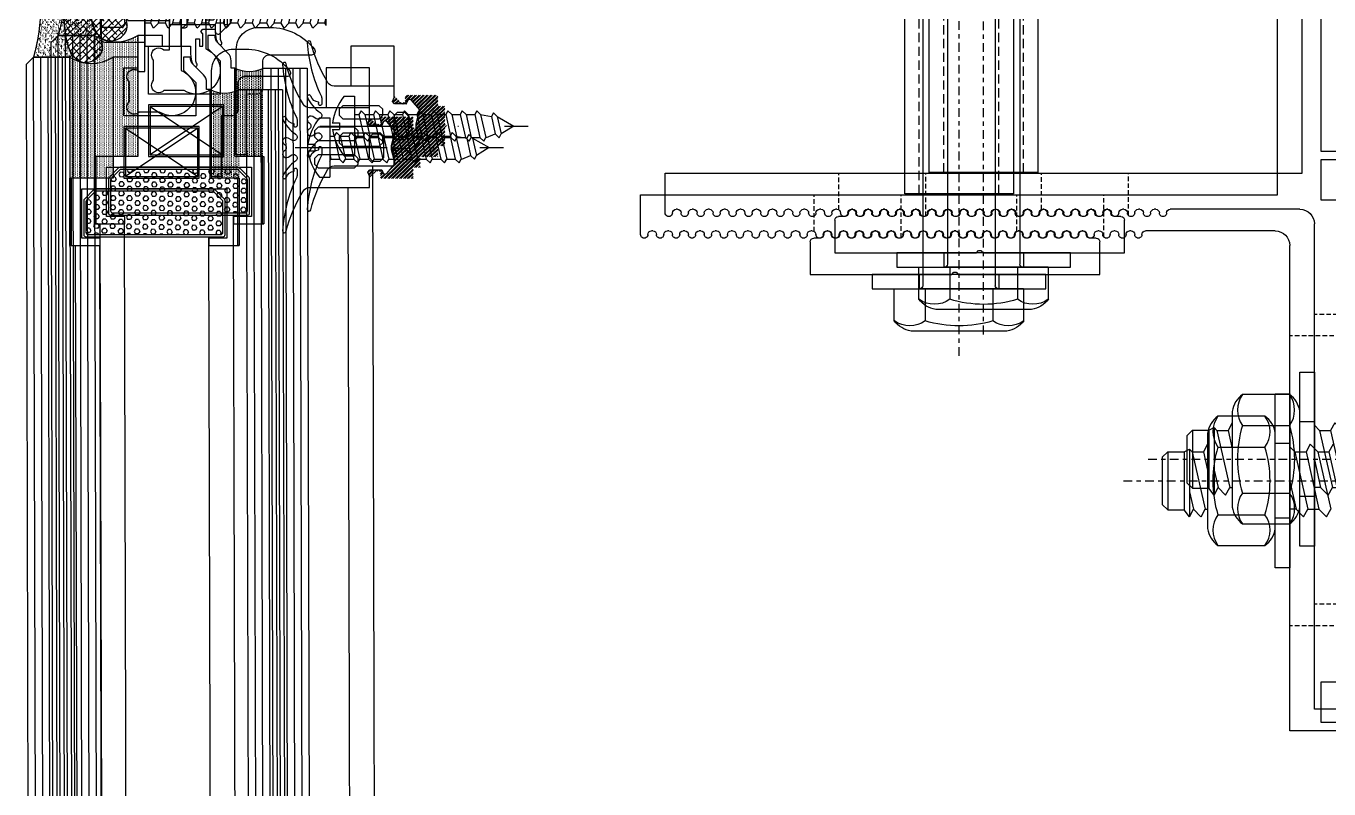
# Model space of a CAD drawing. Header units: inches. Extents: x 4821 to 127877, y 58012 to 433683.
# Drawn here: x 34402.5 to 34582.3, y 150457.1 to 150562.5 of the extents above; entities that cross this region are included whole.
import ezdxf

# ---------------------------------------------------------------- set-up
doc = ezdxf.new("R2010")
doc.units = ezdxf.units.IN
doc.header["$MEASUREMENT"] = 0
for name, pattern in [('$1$Center', [29.999999, 12, -6, 6, -6]), ('$1$DASHDOT', [25.4, 12.7, -6.35, 0, -6.35]), ('$1$DASHED', [19.05, 12.7, -6.35])]:
    doc.linetypes.add(name, pattern=pattern)
for name, color, linetype in [('$1$ACC', 2, 'Continuous'), ('$1$BEAM', 2, 'Continuous'), ('A-FURN-FIXD', 10, 'Continuous'), ('A-WAL-CMU', 7, 'Continuous')]:
    doc.layers.add(name, color=color, linetype=linetype)

# ---------------------------------------------------------------- blocks, each defined once
blk = doc.blocks.new('$1$M6x25')
at = {"color": 71}
for p, q in [((-6, 4.5), (-6, -4.5)), ((0, 5), (-5.5, 5)), ((0, 5), (0, -5)), ((0.82, 2.34), (0, 2.34)), ((1.19, 3), (0.82, 2.34)), ((0.82, 2.34), (1.88, -2.34)), ((1.85, 2.34), (1.19, 3)), ((1.85, 2.34), (2.91, -2.34)), ((2.82, 2.34), (1.85, 2.34)), ((3.19, 3), (2.82, 2.34)), ((2.82, 2.34), (3.88, -2.34)), ((3.85, 2.34), (3.19, 3)), ((3.85, 2.34), (4.91, -2.34)), ((4.82, 2.34), (3.85, 2.34)), ((5.19, 3), (4.82, 2.34)), ((4.82, 2.34), (5.88, -2.34)), ((5.85, 2.34), (5.19, 3)), ((5.85, 2.34), (6.91, -2.34)), ((6.82, 2.34), (5.85, 2.34)), ((7.19, 3), (6.82, 2.34)), ((6.82, 2.34), (7.88, -2.34)), ((7.85, 2.34), (7.19, 3)), ((7.85, 2.34), (8.91, -2.34)), ((8.82, 2.34), (7.85, 2.34)), ((9.19, 3), (8.82, 2.34)), ((8.82, 2.34), (9.88, -2.34)), ((9.85, 2.34), (9.19, 3)), ((9.85, 2.34), (10.91, -2.34)), ((10.82, 2.34), (9.85, 2.34)), ((11.19, 3), (10.82, 2.34)), ((10.82, 2.34), (11.88, -2.34)), ((11.85, 2.34), (11.19, 3)), ((11.85, 2.34), (12.91, -2.34)), ((12.82, 2.34), (11.85, 2.34)), ((13.19, 3), (12.82, 2.34)), ((12.82, 2.34), (13.88, -2.34)), ((13.85, 2.34), (13.19, 3)), ((13.85, 2.34), (14.91, -2.34)), ((14.82, 2.34), (13.85, 2.34)), ((15.19, 3), (14.82, 2.34)), ((14.82, 2.34), (15.88, -2.34)), ((15.85, 2.34), (15.19, 3)), ((15.85, 2.34), (16.91, -2.34)), ((16.82, 2.34), (15.85, 2.34)), ((17.19, 3), (16.82, 2.34)), ((16.82, 2.34), (17.88, -2.34)), ((17.85, 2.34), (17.19, 3)), ((17.85, 2.34), (18.91, -2.34)), ((18.82, 2.34), (17.85, 2.34)), ((19.19, 3), (18.82, 2.34)), ((18.82, 2.34), (19.88, -2.34)), ((19.85, 2.34), (19.19, 3)), ((19.85, 2.34), (20.91, -2.34)), ((20.82, 2.34), (19.85, 2.34)), ((21.19, 3), (20.82, 2.34)), ((20.82, 2.34), (21.88, -2.34)), ((21.85, 2.34), (21.19, 3)), ((21.85, 2.34), (22.91, -2.34)), ((22.82, 2.34), (21.85, 2.34)), ((23.19, 3), (22.82, 2.34)), ((22.82, 2.34), (23.88, -2.34)), ((23.85, 2.34), (23.19, 3)), ((23.85, 2.34), (24.91, -2.34)), ((24.82, 2.34), (23.85, 2.34)), ((25, 2.66), (24.82, 2.34)), ((24.82, 2.34), (25, 1.56)), ((25, 2.66), (25, -2.34)), ((1.88, -2.34), (0, -2.34)), ((1.88, -2.34), (2.54, -3)), ((2.54, -3), (2.91, -2.34)), ((2.91, -2.34), (3.88, -2.34)), ((3.88, -2.34), (4.54, -3)), ((4.54, -3), (4.91, -2.34)), ((4.91, -2.34), (5.88, -2.34)), ((5.88, -2.34), (6.54, -3)), ((6.54, -3), (6.91, -2.34)), ((6.91, -2.34), (7.88, -2.34)), ((7.88, -2.34), (8.54, -3)), ((8.54, -3), (8.91, -2.34)), ((8.91, -2.34), (9.88, -2.34)), ((9.88, -2.34), (10.54, -3)), ((10.54, -3), (10.91, -2.34)), ((10.91, -2.34), (11.88, -2.34)), ((11.88, -2.34), (12.54, -3)), ((12.54, -3), (12.91, -2.34)), ((12.91, -2.34), (13.88, -2.34)), ((13.88, -2.34), (14.54, -3)), ((14.54, -3), (14.91, -2.34)), ((14.91, -2.34), (15.88, -2.34)), ((15.88, -2.34), (16.54, -3)), ((16.54, -3), (16.91, -2.34)), ((16.91, -2.34), (17.88, -2.34)), ((17.88, -2.34), (18.54, -3)), ((18.54, -3), (18.91, -2.34)), ((18.91, -2.34), (19.88, -2.34)), ((19.88, -2.34), (20.54, -3)), ((20.54, -3), (20.91, -2.34)), ((20.91, -2.34), (21.88, -2.34)), ((21.88, -2.34), (22.54, -3)), ((22.54, -3), (22.91, -2.34)), ((22.91, -2.34), (23.88, -2.34)), ((23.88, -2.34), (24.54, -3)), ((24.54, -3), (24.91, -2.34)), ((24.91, -2.34), (25, -2.34)), ((0, -5), (-5.5, -5))]:
    blk.add_line(p, q, dxfattribs=at)
at = {"color": 71, "linetype": '$1$DASHED', "ltscale": 100}
for p, q in [((-6, 2.89), (-3, 2.89)), ((-6, 1.44), (-3, 1.44)), ((-6, -1.44), (-3, -1.44)), ((-6, -2.89), (-3, -2.89))]:
    blk.add_line(p, q, dxfattribs=at)
at = {"color": 2, "linetype": '$1$Center', "ltscale": 10}
blk.add_line((-7.77, 0), (26.88, 0), dxfattribs=at)
at = {"color": 71}
for centre, start, end in [((-5.5, 4.5), 90, 180), ((-5.5, -4.5), 180, 270)]:
    blk.add_arc(centre, 0.5, start, end, dxfattribs=at)
at = {"color": 71, "linetype": '$1$DASHED', "ltscale": 100}
for centre, radius, start, end in [((-4.2, 2.17), 1.4, 329.0209, 30.9791), ((-8.11, 0), 5.31, 344.2222, 15.7778), ((-4.2, -2.17), 1.4, 329.0209, 30.9791)]:
    blk.add_arc(centre, radius, start, end, dxfattribs=at)
blk = doc.blocks.new('$1$inner silicone')
h = blk.add_hatch()
h.set_pattern_fill('DOTS', scale=4)
h.paths.add_polyline_path([(12.2, 0), (12.2, -0.2), (12.2, -4), (0, -4, 0.23607), (0, 0)])
at = {"color": 7}
blk.add_line((12.2, -0.2), (12.2, 0), dxfattribs=at)
blk.add_arc((-4, -2), 4.47, 333.4347, 26.5653, dxfattribs=at)
blk = doc.blocks.new('$1$outer silicone')
h = blk.add_hatch()
h.set_pattern_fill('DOTS', scale=4)
h.paths.add_polyline_path([(16.7, 0), (16.7, -5.8), (16.7, -6), (0, -6, 0.293351), (0, 0)])
at = {"color": 7}
blk.add_line((16.7, -5.8), (16.7, -6), dxfattribs=at)
blk.add_arc((-4.67, -3), 5.55, 327.3018, 32.6982, dxfattribs=at)
blk = doc.blocks.new('$1$butile2')
h = blk.add_hatch(color=11)
h.dxf.hatch_style = 1
h.paths.add_polyline_path([(9.3, 0.2), (0, 0.2), (0, 0), (9.3, 0)])
at = {"color": 11}
blk.add_lwpolyline([(9.3, 0.2), (0, 0.2), (0, 0), (9.3, 0)], close=True, dxfattribs=at)
blk = doc.blocks.new('$1$joint silicone 2')
h = blk.add_hatch()
h.set_pattern_fill('AR-SAND', color=11, scale=0.3)
h.set_pattern_definition([(37.5, (18049.9647, 8866.313), (-0.018898007, 0.578047131), [0, -0.456, 0, -0.51, 0, -0.4875]), (7.5, (18049.9647, 8866.313), (0.530933012, 0.84664382), [0, -0.246, 0, -0.411, 0, -0.1575]), (327.5, (18049.5957, 8866.313), (0.934242559, 0.001697716), [0, -0.15, 0, -0.54, 0, -0.705]), (317.5, (18049.5957, 8866.313), (0.90183798, 0.26330267), [0, -0.075, 0, -0.354, 0, -0.405])])
edge = h.paths.add_edge_path()
edge.add_line((-6.23, 1.18), (-6.21, 1.17))
edge.add_line((-6.21, 1.17), (-5.75, 0.91))
edge.add_line((-5.75, 0.91), (-5.19, 0.68))
edge.add_line((-5.19, 0.68), (-4.55, 0.49))
edge.add_line((-4.55, 0.49), (-3.83, 0.33))
edge.add_line((-3.83, 0.33), (-3.05, 0.21))
edge.add_line((-3.05, 0.21), (-2.21, 0.11))
edge.add_line((-2.21, 0.11), (-1.35, 0.05))
edge.add_line((-1.35, 0.05), (-0.45, 0.01))
edge.add_line((-0.45, 0.01), (0.45, -0.01))
edge.add_line((0.45, -0.01), (1.36, 0.01))
edge.add_line((1.36, 0.01), (2.25, 0.05))
edge.add_line((2.25, 0.05), (3.12, 0.11))
edge.add_line((3.12, 0.11), (3.95, 0.21))
edge.add_line((3.95, 0.21), (4.73, 0.33))
edge.add_line((4.73, 0.33), (5.45, 0.49))
edge.add_line((5.45, 0.49), (6.1, 0.68))
edge.add_line((6.1, 0.68), (6.66, 0.91))
edge.add_line((6.66, 0.91), (7.12, 1.17))
edge.add_line((7.12, 1.17), (7.13, 1.18))
edge.add_line((7.13, 1.18), (7.45, 0.83))
edge.add_line((7.45, 0.83), (7.45, -4.17))
edge.add_arc((0.45, -28.17), 25, 73.7398, 106.2602)
edge.add_line((-6.55, -4.17), (-6.55, 0.83))
edge.add_line((-6.55, 0.83), (-6.23, 1.18))
at = {"color": 11}
blk.add_lwpolyline([(-6.23, 1.18), (-6.21, 1.17), (-5.75, 0.91), (-5.19, 0.68), (-4.55, 0.49), (-3.83, 0.33), (-3.05, 0.21), (-2.21, 0.11), (-1.35, 0.05), (-0.45, 0.01), (0.45, -0.01), (1.36, 0.01), (2.25, 0.05), (3.12, 0.11), (3.95, 0.21), (4.73, 0.33), (5.45, 0.49), (6.1, 0.68), (6.66, 0.91), (7.12, 1.17), (7.13, 1.18), (7.45, 0.83), (7.45, -4.17, 0.142857), (-6.55, -4.17), (-6.55, 0.83)], format="xyb", close=True, dxfattribs=at)
blk = doc.blocks.new('$1$GTSY500112')
at = {"layer": 'A-FURN-FIXD'}
blk.add_lwpolyline([(5.93, -11.75, 0.57735), (5.07, -11.75, -1), (4.2, -11.25), (4.49, -10.75, 0.965781), (3.64, -10.22, -0.138673), (1.56, -11.98, -1.037842), (1.37, -11.52, 0.283592), (2.23, -10.43, -0.584426), (2.31, -10.4, 1.39494), (2.44, -10), (1.75, -10, 0.111575), (1.32, -10.1, -0.09543), (-6.01, -12, -0.91232), (-6.08, -11.51, 0.076551), (-0.47, -9.14, 0.260148), (0, -8.29), (0, 0), (1.56, 0), (2.11, -0.24), (2.45, 0.05), (2.45, 1.67), (1.96, 1.89), (1.81, 2.1), (1.92, 2.38), (3.29, 3.53), (5.21, 3.03), (5.79, 3.03), (7.71, 3.53), (9.08, 2.38), (9.19, 2.1), (9.03, 1.89), (8.55, 1.67), (8.55, 0.05), (8.88, -0.24), (9.44, 0), (11, 0), (11, -8.29, 0.260148), (11.47, -9.14, 0.076551), (17.08, -11.51, -0.91232), (17, -12, -0.09543), (9.68, -10.1, 0.111575), (9.25, -10), (8.55, -10, 1.39494), (8.69, -10.4, -0.584426), (8.77, -10.43, 0.283592), (9.62, -11.52, -1.037842), (9.43, -11.98, -0.138673), (7.36, -10.22, 0.965781), (6.51, -10.75), (6.8, -11.25, -1)], format="xyb", close=True, dxfattribs=at)
for points in [[(4.13, -0.07), (3.64, 0.42), (3.64, 1.47), (4.13, 1.96), (6.87, 1.96), (7.36, 1.47), (7.36, 0.42), (6.87, -0.07)], [(4.01, -1.58), (4.5, -2.07), (4.5, -7.11), (4.01, -7.6), (3.19, -7.6), (2.7, -7.11), (2.7, -2.07), (3.19, -1.58)], [(7.81, -7.6), (6.99, -7.6), (6.5, -7.11), (6.5, -2.07), (6.99, -1.58), (7.81, -1.58), (8.3, -2.07), (8.3, -7.11)]]:
    blk.add_lwpolyline(points, close=True, dxfattribs=at)
blk = doc.blocks.new('$1$GTSY500502')
at = {"color": 151}
blk.add_lwpolyline([(-1.78, 2.38, -0.668179), (-2.07, 1.7), (-2.35, 1.7), (-2.35, 0), (-2.01, -0.29), (-1.68, 0), (0, 0), (0, -0.49), (-1, -0.49), (-1, -0.99), (1.91, -0.99, 0.15392), (2.48, -0.81, -0.807191), (2.77, -1.07, -0.191853), (2.18, -1.52, -0.072848), (0.68, -1.72), (0, -1.72), (0, -3), (-2.5, -3), (-2.5, -2.5, 0.414214), (-2.8, -2.2), (-8.2, -2.2, 0.414214), (-8.5, -2.5), (-8.5, -3), (-11, -3), (-11, -1.72), (-11.68, -1.72, -0.072848), (-13.18, -1.52, -0.191853), (-13.77, -1.07, -0.807191), (-13.48, -0.81, 0.15392), (-12.91, -0.99), (-10, -0.99), (-10, -0.49), (-11, -0.49), (-11, 0), (-9.32, 0), (-8.99, -0.29), (-8.65, 0), (-8.65, 1.7), (-8.93, 1.7, -0.668179), (-9.22, 2.38), (-7.8, 3.8), (-3.2, 3.8)], format="xyb", close=True, dxfattribs=at)
blk.add_lwpolyline([(-3.64, 0.49), (-4.13, 0), (-6.87, 0), (-7.36, 0.49), (-7.36, 1.47), (-6.87, 1.96), (-4.13, 1.96), (-3.64, 1.47)], close=True, dxfattribs=at)
blk = doc.blocks.new('$1$RHS4.2x22')
at = {"layer": 'A-FURN-FIXD'}
for p, q in [((1.42, 4.1), (0, 4.1)), ((0, -4.1), (0, 4.1)), ((-17.85, 2.1), (-18.13, 1.58)), ((-17.33, 1.58), (-17.85, 2.1)), ((-15.85, 2.1), (-16.14, 1.58)), ((-15.33, 1.58), (-15.85, 2.1)), ((-13.85, 2.1), (-14.14, 1.58)), ((-13.33, 1.58), (-13.85, 2.1)), ((-11.86, 2.1), (-12.14, 1.58)), ((-11.33, 1.58), (-11.86, 2.1)), ((-9.86, 2.1), (-10.15, 1.58)), ((-9.86, 2.1), (-9.34, 1.58)), ((-7.86, 2.1), (-8.15, 1.58)), ((-7.34, 1.58), (-7.86, 2.1)), ((-5.86, 2.1), (-6.15, 1.58)), ((-5.34, 1.58), (-5.86, 2.1)), ((-3.87, 2.1), (-4.15, 1.58)), ((-3.34, 1.58), (-3.87, 2.1)), ((-1.87, 2.1), (-2.16, 1.58)), ((-1.35, 1.58), (-1.87, 2.1)), ((0, 1.87), (-0.16, 1.58)), ((-22, 0), (-20.26, 1.09)), ((-19.72, -1.3), (-22, 0)), ((-19.98, 1.61), (-20.26, 1.09)), ((-19.72, -1.3), (-20.26, 1.09)), ((-19.45, 1.09), (-19.98, 1.61)), ((-18.23, 1.58), (-19.45, 1.09)), ((-18.91, -1.3), (-19.45, 1.09)), ((-17.42, -1.58), (-18.13, 1.58)), ((-16.14, 1.58), (-17.33, 1.58)), ((-16.61, -1.58), (-17.33, 1.58)), ((-15.42, -1.58), (-16.14, 1.58)), ((-14.61, -1.58), (-15.33, 1.58)), ((-14.14, 1.58), (-15.33, 1.58)), ((-13.43, -1.58), (-14.14, 1.58)), ((-12.62, -1.58), (-13.33, 1.58)), ((-12.14, 1.58), (-13.33, 1.58)), ((-11.43, -1.58), (-12.14, 1.58)), ((-10.62, -1.58), (-11.33, 1.58)), ((-10.15, 1.58), (-11.33, 1.58)), ((-9.43, -1.58), (-10.15, 1.58)), ((-8.62, -1.58), (-9.34, 1.58)), ((-8.15, 1.58), (-9.34, 1.58)), ((-7.43, -1.58), (-8.15, 1.58)), ((-6.63, -1.58), (-7.34, 1.58)), ((-6.15, 1.58), (-7.34, 1.58)), ((-5.44, -1.58), (-6.15, 1.58)), ((-4.63, -1.58), (-5.34, 1.58)), ((-4.15, 1.58), (-5.34, 1.58)), ((-3.44, -1.58), (-4.15, 1.58)), ((-3.44, -1.58), (-4.15, 1.58)), ((-2.63, -1.58), (-3.34, 1.58)), ((-2.16, 1.58), (-3.34, 1.58)), ((-1.44, -1.58), (-2.16, 1.58)), ((-0.63, -1.58), (-1.35, 1.58)), ((-0.16, 1.58), (-1.35, 1.58)), ((0, 0.87), (-0.16, 1.58)), ((3.05, 0.46), (2.04, 0.46)), ((2.04, -0.46), (2.04, 0.46)), ((-19.72, -1.3), (-19.2, -1.82)), ((-19.2, -1.82), (-18.91, -1.3)), ((-17.42, -1.58), (-18.91, -1.3)), ((-17.42, -1.58), (-16.9, -2.1)), ((-16.9, -2.1), (-16.61, -1.58)), ((-15.42, -1.58), (-16.61, -1.58)), ((-15.42, -1.58), (-14.9, -2.1)), ((-14.9, -2.1), (-14.61, -1.58)), ((-13.43, -1.58), (-14.61, -1.58)), ((-13.43, -1.58), (-12.9, -2.1)), ((-12.9, -2.1), (-12.62, -1.58)), ((-11.43, -1.58), (-12.62, -1.58)), ((-11.43, -1.58), (-10.91, -2.1)), ((-10.91, -2.1), (-10.62, -1.58)), ((-9.43, -1.58), (-10.62, -1.58)), ((-9.43, -1.58), (-8.91, -2.1)), ((-8.91, -2.1), (-8.62, -1.58)), ((-7.43, -1.58), (-8.62, -1.58)), ((-7.43, -1.58), (-6.91, -2.1)), ((-6.91, -2.1), (-6.63, -1.58)), ((-5.44, -1.58), (-6.63, -1.58)), ((-5.44, -1.58), (-4.91, -2.1)), ((-4.91, -2.1), (-4.63, -1.58)), ((-3.44, -1.58), (-4.63, -1.58)), ((-3.44, -1.58), (-2.92, -2.1)), ((-2.92, -2.1), (-2.63, -1.58)), ((-1.44, -1.58), (-2.63, -1.58)), ((-1.44, -1.58), (-0.92, -2.1)), ((-0.92, -2.1), (-0.63, -1.58)), ((0, -1.58), (-0.63, -1.58)), ((3.05, -0.46), (2.04, -0.46)), ((1.42, -4.1), (0, -4.1))]:
    blk.add_line(p, q, dxfattribs=at)
at = {"layer": 'A-FURN-FIXD', "linetype": '$1$DASHDOT'}
blk.add_line((4.78, 0), (-24, 0), dxfattribs=at)
at = {"layer": 'A-FURN-FIXD'}
for centre, start, end in [((-5.01, -0.91), 9.6294, 37.9057), ((-5.01, 0.91), 322.0943, 350.3706)]:
    blk.add_arc(centre, 8.15, start, end, dxfattribs=at)
blk = doc.blocks.new('$1$Fixed bracket Plan')
at = {"layer": 'A-FURN-FIXD', "linetype": '$1$Center', "ltscale": 0.1}
for p, q in [((53.65, -48.26), (53.65, 59.93)), ((30.95, -65.5), (-75.79, -65.5))]:
    blk.add_line(p, q, dxfattribs=at)
at = {"layer": 'A-FURN-FIXD'}
for p, q in [((9.7, -26), (9.7, 26)), ((46.15, 25.9), (46.15, -25.9)), ((61.15, -25.9), (61.15, 25.9)), ((48.65, 22.83), (48.65, -38.58)), ((58.65, 22.83), (58.65, -38.58)), ((3.7, 20), (3.7, -20)), ((3.7, -20), (0, -20)), ((1.2, -21.2), (3.7, -21.2)), ((3.7, -21.2), (3.7, -26.7)), ((3.7, -26.7), (1.2, -26.7)), ((97.6, -26), (9.7, -26)), ((46.15, -25.9), (61.15, -25.9)), ((97.6, -31.5), (97.6, -26)), ((10, -31), (27.9, -31)), ((29.9, -31), (30.1, -31)), ((32.1, -31), (32.3, -31)), ((34.3, -31), (34.5, -31)), ((34.7, -32), (35.6, -32)), ((36.5, -31), (36.7, -31)), ((37.6, -32), (37.8, -32)), ((38.7, -31), (38.9, -31)), ((39.8, -32), (40, -32)), ((40.9, -31), (41.1, -31)), ((42, -32), (42.2, -32)), ((43.1, -31), (43.3, -31)), ((44.2, -32), (44.4, -32)), ((45.3, -31), (45.5, -31)), ((46.4, -32), (46.6, -32)), ((47.5, -31), (47.7, -31)), ((48.6, -32), (48.8, -32)), ((49.7, -31), (49.9, -31)), ((50.8, -32), (51, -32)), ((51.9, -31), (52.1, -31)), ((53, -32), (53.2, -32)), ((54.1, -31), (54.3, -31)), ((55.2, -32), (55.4, -32)), ((56.3, -31), (56.5, -31)), ((57.4, -32), (57.6, -32)), ((58.5, -31), (58.7, -31)), ((59.6, -32), (59.8, -32)), ((60.7, -31), (60.9, -31)), ((61.8, -32), (62, -32)), ((62.9, -31), (63.1, -31)), ((64, -32), (64.2, -32)), ((65.1, -31), (65.3, -31)), ((66.2, -32), (66.4, -32)), ((67.3, -31), (67.5, -31)), ((68.4, -32), (68.6, -32)), ((69.5, -31), (69.7, -31)), ((70.6, -32), (70.8, -32)), ((71.7, -31), (71.9, -31)), ((72.8, -32), (73.7, -32)), ((73.9, -31), (74.1, -31)), ((76.1, -31), (76.3, -31)), ((78.3, -31), (78.5, -31)), ((80.5, -31), (80.7, -31)), ((82.7, -31), (82.9, -31)), ((84.9, -31), (85.1, -31)), ((87.1, -31), (87.3, -31)), ((89.3, -31), (89.5, -31)), ((91.5, -31), (91.7, -31)), ((93.7, -31), (93.9, -31)), ((95.9, -31), (96.1, -31)), ((8, -100), (8, -33)), ((34.2, -37), (34.2, -32.5)), ((74.2, -32.5), (74.2, -37)), ((53.75, -37), (34.2, -37)), ((41.65, -39), (41.65, -37)), ((41.65, -37), (65.65, -37)), ((48.15, -37), (48.15, -39)), ((54.05, -36.7), (53.75, -37)), ((54.35, -36.7), (54.05, -36.7)), ((54.65, -37), (54.35, -36.7)), ((74.2, -37), (54.65, -37)), ((59.15, -37), (59.15, -39)), ((65.65, -37), (65.65, -39)), ((65.65, -39), (41.65, -39)), ((44.73, -39), (48.23, -39)), ((44.73, -39), (44.73, -43.41)), ((48.23, -39), (59.07, -39)), ((48.98, -39), (48.98, -43.41)), ((58.33, -39), (58.33, -43.41)), ((62.58, -39), (59.07, -39)), ((62.58, -43.41), (62.58, -39)), ((47.05, -44.83), (60.25, -44.83)), ((10, -53.5), (8, -53.5)), ((8, -53.5), (8, -77.5)), ((10, -77.5), (10, -53.5)), ((2.02, -60.46), (2.6, -61.51)), ((4.14, -61.51), (5.19, -60.46)), ((5.19, -60.46), (5.76, -61.51)), ((7.3, -61.51), (8, -60.81)), ((8, -60.34), (10, -60.34)), ((17.92, -60.83), (11.43, -60.83)), ((19.35, -60.46), (19.92, -61.51)), ((21.47, -61.51), (21.84, -61.13)), ((21.84, -61.13), (21.84, -70.46)), ((22.59, -61.5), (21.84, -61.13)), ((2.6, -61.51), (0.81, -69.42)), ((4.14, -61.51), (2.35, -69.42)), ((4.14, -61.51), (2.6, -61.51)), ((5.76, -61.51), (3.97, -69.42)), ((7.3, -61.51), (5.51, -69.42)), ((7.3, -61.51), (5.76, -61.51)), ((19.92, -61.51), (19.35, -64.05)), ((21.47, -61.51), (19.68, -69.42)), ((21.47, -61.51), (19.92, -61.51)), ((22.59, -61.5), (22.59, -69.5)), ((24.84, -61.5), (22.59, -61.5)), ((24.84, -61.5), (24.84, -69.5)), ((24.84, -61.5), (25.59, -62.25)), ((25.59, -62.25), (25.59, -68.75)), ((8, -65.6), (7.14, -69.42)), ((21.84, -67.02), (21.3, -69.42)), ((2.92, -70.46), (2.35, -69.42)), ((3.97, -69.42), (2.92, -70.46)), ((5.51, -69.42), (3.97, -69.42)), ((6.09, -70.46), (5.51, -69.42)), ((7.14, -69.42), (6.09, -70.46)), ((7.14, -69.42), (8, -69.42)), ((19.68, -69.42), (19.35, -69.42)), ((20.25, -70.46), (19.68, -69.42)), ((21.3, -69.42), (20.26, -70.46)), ((21.84, -70.46), (21.3, -69.42)), ((21.84, -70.46), (22.59, -69.5)), ((24.84, -69.5), (22.59, -69.5)), ((24.84, -69.5), (25.59, -68.75)), ((8, -70.66), (10, -70.66)), ((17.92, -70.17), (11.43, -70.17)), ((8, -77.5), (10, -77.5)), ((1.2, -93.3), (3.7, -93.3)), ((3.7, -93.3), (3.7, -98.8)), ((3.7, -98.8), (1.2, -98.8)), ((0, -100), (8, -100))]:
    blk.add_line(p, q, dxfattribs=at)
at = {"layer": 'A-FURN-FIXD', "linetype": '$1$DASHED', "ltscale": 0.1}
for p, q in [((48.15, -25.9), (48.15, 25.9)), ((59.15, -25.9), (59.15, 25.9))]:
    blk.add_line(p, q, dxfattribs=at)
at = {"layer": 'A-FURN-FIXD', "linetype": '$1$DASHED', "ltscale": 0.05}
for p, q in [((33.65, -31.86), (33.65, -26)), ((45.65, -31.02), (45.65, -26)), ((61.65, -31.93), (61.65, -26)), ((73.65, -31.07), (73.65, -26)), ((0, -45.5), (8, -45.5)), ((0, -85.5), (8, -85.5))]:
    blk.add_line(p, q, dxfattribs=at)
at = {"layer": 'A-FURN-FIXD'}
blk.add_lwpolyline([(11.43, -74.43, -0.202618), (10, -72.1), (10, -58.9, -0.202618), (11.43, -56.58), (17.92, -56.58, -0.202618), (19.35, -58.9), (19.35, -72.1, -0.202618), (17.92, -74.43)], format="xyb", close=True, dxfattribs=at)
for points in [[(11.43, -74.43, -0.330304), (11.43, -70.17, -0.151843), (11.43, -60.83, -0.330304), (11.43, -56.58)], [(17.92, -56.58, -0.330304), (17.92, -60.83, -0.151843), (17.92, -70.17, -0.330304), (17.92, -74.43)]]:
    blk.add_lwpolyline(points, format="xyb", dxfattribs=at)
for centre, radius, start, end in [((10, -33), 2, 90, 180), ((27.9, -31.5), 0.5, 360, 90), ((28.9, -31.5), 0.5, 180, 0), ((29.9, -31.5), 0.5, 90, 180), ((30.1, -31.5), 0.5, 0, 90), ((31.1, -31.5), 0.5, 180, 0), ((32.1, -31.5), 0.5, 90, 180), ((32.3, -31.5), 0.5, 0, 90), ((33.3, -31.5), 0.5, 180, 0), ((34.3, -31.5), 0.5, 90, 180), ((34.7, -32.5), 0.5, 90, 180), ((34.5, -31.5), 0.5, 0, 90), ((35.5, -31.5), 0.5, 180, 0), ((35.6, -31.5), 0.5, 270, 0), ((36.5, -31.5), 0.5, 90, 180), ((36.6, -31.5), 0.5, 0, 180), ((36.7, -31.5), 0.5, 0, 90), ((37.6, -31.5), 0.5, 180, 270), ((37.7, -31.5), 0.5, 180, 0), ((37.8, -31.5), 0.5, 270, 0), ((38.7, -31.5), 0.5, 90, 180), ((38.8, -31.5), 0.5, 0, 180), ((38.9, -31.5), 0.5, 0, 90), ((39.8, -31.5), 0.5, 180, 270), ((39.9, -31.5), 0.5, 180, 0), ((40, -31.5), 0.5, 270, 0), ((40.9, -31.5), 0.5, 90, 180), ((41, -31.5), 0.5, 0, 180), ((41.1, -31.5), 0.5, 0, 90), ((42, -31.5), 0.5, 180, 270), ((42.1, -31.5), 0.5, 180, 0), ((42.2, -31.5), 0.5, 270, 0), ((43.1, -31.5), 0.5, 90, 180), ((43.2, -31.5), 0.5, 0, 180), ((43.3, -31.5), 0.5, 0, 90), ((44.2, -31.5), 0.5, 180, 270), ((44.3, -31.5), 0.5, 180, 0), ((44.4, -31.5), 0.5, 270, 0), ((45.3, -31.5), 0.5, 90, 180), ((45.4, -31.5), 0.5, 0, 180), ((45.5, -31.5), 0.5, 0, 90), ((46.4, -31.5), 0.5, 180, 270), ((46.5, -31.5), 0.5, 180, 0), ((46.6, -31.5), 0.5, 270, 0), ((47.5, -31.5), 0.5, 90, 180), ((47.6, -31.5), 0.5, 0, 180), ((47.7, -31.5), 0.5, 0, 90), ((48.6, -31.5), 0.5, 180, 270), ((48.7, -31.5), 0.5, 180, 0), ((48.8, -31.5), 0.5, 270, 0), ((49.7, -31.5), 0.5, 90, 180), ((49.8, -31.5), 0.5, 0, 180), ((49.9, -31.5), 0.5, 0, 90), ((50.8, -31.5), 0.5, 180, 270), ((50.9, -31.5), 0.5, 180, 0), ((51, -31.5), 0.5, 270, 0), ((51.9, -31.5), 0.5, 90, 180), ((52, -31.5), 0.5, 0, 180), ((52.1, -31.5), 0.5, 0, 90), ((53, -31.5), 0.5, 180, 270), ((53.1, -31.5), 0.5, 180, 0), ((53.2, -31.5), 0.5, 270, 0), ((54.1, -31.5), 0.5, 90, 180), ((54.2, -31.5), 0.5, 0, 180), ((54.3, -31.5), 0.5, 0, 90), ((55.2, -31.5), 0.5, 180, 270), ((55.3, -31.5), 0.5, 180, 0), ((55.4, -31.5), 0.5, 270, 0), ((56.3, -31.5), 0.5, 90, 180), ((56.4, -31.5), 0.5, 0, 180), ((56.5, -31.5), 0.5, 0, 90), ((57.4, -31.5), 0.5, 180, 270), ((57.5, -31.5), 0.5, 180, 0), ((57.6, -31.5), 0.5, 270, 0), ((58.5, -31.5), 0.5, 90, 180), ((58.6, -31.5), 0.5, 0, 180), ((58.7, -31.5), 0.5, 0, 90), ((59.6, -31.5), 0.5, 180, 270), ((59.7, -31.5), 0.5, 180, 0), ((59.8, -31.5), 0.5, 270, 0), ((60.7, -31.5), 0.5, 90, 180), ((60.8, -31.5), 0.5, 0, 180), ((60.9, -31.5), 0.5, 0, 90), ((61.8, -31.5), 0.5, 180, 270), ((61.9, -31.5), 0.5, 180, 0), ((62, -31.5), 0.5, 270, 0), ((62.9, -31.5), 0.5, 90, 180), ((63, -31.5), 0.5, 0, 180), ((63.1, -31.5), 0.5, 0, 90), ((64, -31.5), 0.5, 180, 270), ((64.1, -31.5), 0.5, 180, 0), ((64.2, -31.5), 0.5, 270, 0), ((65.1, -31.5), 0.5, 90, 180), ((65.2, -31.5), 0.5, 0, 180), ((65.3, -31.5), 0.5, 0, 90), ((66.2, -31.5), 0.5, 180, 270), ((66.3, -31.5), 0.5, 180, 0), ((66.4, -31.5), 0.5, 270, 0), ((67.3, -31.5), 0.5, 90, 180), ((67.4, -31.5), 0.5, 0, 180), ((67.5, -31.5), 0.5, 0, 90), ((68.4, -31.5), 0.5, 180, 270), ((68.5, -31.5), 0.5, 180, 0), ((68.6, -31.5), 0.5, 270, 360), ((69.5, -31.5), 0.5, 90, 180), ((69.6, -31.5), 0.5, 0, 180), ((69.7, -31.5), 0.5, 0, 90), ((70.6, -31.5), 0.5, 180, 270), ((70.7, -31.5), 0.5, 180, 0), ((70.8, -31.5), 0.5, 270, 0), ((71.7, -31.5), 0.5, 90, 180), ((71.8, -31.5), 0.5, 0, 180), ((71.9, -31.5), 0.5, 0, 90), ((72.8, -31.5), 0.5, 180, 270), ((72.9, -31.5), 0.5, 180, 0), ((73.9, -31.5), 0.5, 90, 180), ((73.7, -32.5), 0.5, 0, 90), ((74.1, -31.5), 0.5, 0, 90), ((75.1, -31.5), 0.5, 180, 0), ((76.1, -31.5), 0.5, 90, 180), ((76.3, -31.5), 0.5, 0, 90), ((77.3, -31.5), 0.5, 180, 0), ((78.3, -31.5), 0.5, 90, 180), ((78.5, -31.5), 0.5, 0, 90), ((79.5, -31.5), 0.5, 180, 0), ((80.5, -31.5), 0.5, 90, 180), ((80.7, -31.5), 0.5, 0, 90), ((81.7, -31.5), 0.5, 180, 0), ((82.7, -31.5), 0.5, 90, 180), ((82.9, -31.5), 0.5, 0, 90), ((83.9, -31.5), 0.5, 180, 0), ((84.9, -31.5), 0.5, 90, 180), ((85.1, -31.5), 0.5, 0, 90), ((86.1, -31.5), 0.5, 180, 0), ((87.1, -31.5), 0.5, 90, 180), ((87.3, -31.5), 0.5, 0, 90), ((88.3, -31.5), 0.5, 180, 0), ((89.3, -31.5), 0.5, 90, 180), ((89.5, -31.5), 0.5, 0, 90), ((90.5, -31.5), 0.5, 180, 0), ((91.5, -31.5), 0.5, 90, 180), ((91.7, -31.5), 0.5, 0, 90), ((92.7, -31.5), 0.5, 180, 0), ((93.7, -31.5), 0.5, 90, 180), ((93.9, -31.5), 0.5, 0, 90), ((94.9, -31.5), 0.5, 180, 0), ((95.9, -31.5), 0.5, 90, 180), ((96.1, -31.5), 0.5, 0, 90), ((97.1, -31.5), 0.5, 180, 0), ((48.23, -38.58), 0.417, 270, 0), ((59.07, -38.58), 0.417, 180, 270), ((46.85, -40.54), 3.57, 233.4429, 306.5571), ((47.57, -41.37), 3.5, 215.4843, 261.3007), ((53.65, -28.37), 15.75, 252.7319, 287.2681), ((60.45, -40.54), 3.57, 233.4429, 306.5571), ((59.73, -41.37), 3.5, 278.6993, 324.5157)]:
    blk.add_arc(centre, radius, start, end, dxfattribs=at)
blk = doc.blocks.new('FIRST SLAB EDGE')
at = {"ltscale": 0.5, "extrusion": (-5.69003e-07, 1.56101e-06, 1)}
h = blk.add_hatch(dxfattribs=at)
h.set_pattern_fill('ANSI38', color=21, scale=5, angle=179.0162, style=0)
h.set_pattern_definition([(224.01620899, (628664.9975, -1355205.12333), (0.4342886525, -0.44946453287), []), (314.01620899, (628664.9975, -1355205.12333), (1.3180418379, -0.4646404132), [1.5625, -0.9375])])
h.paths.add_polyline_path([(1142588.92, -1726837.09), (1142589.18, -1726837.55), (1142589.47, -1726837.92), (1142589.79, -1726838.2), (1142590.12, -1726838.41), (1142590.46, -1726838.55), (1142590.8, -1726838.62), (1142591.14, -1726838.63), (1142591.47, -1726838.59), (1142591.79, -1726838.51), (1142592.09, -1726838.39), (1142592.36, -1726838.24), (1142592.61, -1726838.06), (1142592.83, -1726837.86), (1142593.02, -1726837.65), (1142593.17, -1726837.43), (1142593.28, -1726837.21), (1142593.35, -1726836.99), (1142593.39, -1726836.77), (1142593.39, -1726836.54), (1142593.37, -1726836.3), (1142593.34, -1726836.03), (1142593.3, -1726835.74), (1142593.25, -1726835.41), (1142593.2, -1726835.04), (1142593.17, -1726834.63), (1142593.14, -1726834.17), (1142593.12, -1726833.68), (1142593.11, -1726833.15), (1142593.1, -1726832.61), (1142593.1, -1726832.04), (1142593.1, -1726831.47), (1142593.1, -1726830.88), (1142593.1, -1726830.3), (1142593.1, -1726829.73), (1142593.1, -1726829.16), (1142593.11, -1726828.61), (1142593.12, -1726828.09), (1142593.14, -1726827.6), (1142593.17, -1726827.14), (1142593.2, -1726826.73), (1142593.25, -1726826.36), (1142593.3, -1726826.03), (1142593.34, -1726825.73), (1142593.37, -1726825.47), (1142593.39, -1726825.22), (1142593.39, -1726824.99), (1142593.35, -1726824.77), (1142593.28, -1726824.56), (1142593.17, -1726824.34), (1142593.02, -1726824.12), (1142592.83, -1726823.91), (1142592.61, -1726823.71), (1142592.36, -1726823.53), (1142592.09, -1726823.38), (1142591.79, -1726823.26), (1142591.47, -1726823.18), (1142591.14, -1726823.14), (1142590.8, -1726823.15), (1142590.46, -1726823.22), (1142590.12, -1726823.36), (1142589.79, -1726823.56), (1142589.47, -1726823.85), (1142589.18, -1726824.22), (1142588.92, -1726824.68), (1142588.69, -1726825.24), (1142588.5, -1726825.88), (1142588.34, -1726826.6), (1142588.22, -1726827.39), (1142588.12, -1726828.22), (1142588.06, -1726829.09), (1142588.02, -1726829.98), (1142588.01, -1726830.88), (1142588.02, -1726831.79), (1142588.06, -1726832.68), (1142588.12, -1726833.55), (1142588.22, -1726834.38), (1142588.34, -1726835.16), (1142588.5, -1726835.88), (1142588.69, -1726836.53)])
at = {"extrusion": (-5.69003e-07, 1.56101e-06, 1)}
h = blk.add_hatch(dxfattribs=at)
h.set_pattern_fill('ANSI32', angle=179.0162)
h.set_pattern_definition([(224.016208986, (621120.72464, -1347918.96566), (0.2605731915, -0.26967871972), []), (224.016208986, (621120.5479, -1347918.96263), (0.2605731915, -0.26967871972), [])])
h.paths.add_polyline_path([(1142636.24, -1726846.13), (1142636.24, -1726847.63), (1142637.24, -1726847.63), (1142637.24, -1726850.08), (1142637.54, -1726850.38), (1142637.24, -1726850.68), (1142637.24, -1726853.13), (1142636.24, -1726853.13), (1142636.24, -1726854.63), (1142631.74, -1726854.63), (1142631.74, -1726853.63), (1142631.14, -1726853.63), (1142630.24, -1726854.53), (1142630.24, -1726854.32), (1142630, -1726853.77), (1142630.29, -1726853.43), (1142631.91, -1726853.43), (1142632.12, -1726853.92), (1142632.33, -1726854.07), (1142632.61, -1726853.97), (1142633.77, -1726852.6), (1142633.27, -1726850.67), (1142633.27, -1726850.1), (1142633.77, -1726848.17), (1142632.61, -1726846.8), (1142632.33, -1726846.7), (1142632.12, -1726846.85), (1142631.91, -1726847.33), (1142630.29, -1726847.33), (1142630, -1726847), (1142630.24, -1726846.45), (1142630.24, -1726846.23), (1142631.14, -1726847.13), (1142631.74, -1726847.13), (1142631.74, -1726846.13)])
h = blk.add_hatch(dxfattribs=at)
h.set_pattern_fill('HEX', color=140, scale=3, angle=179.0162)
h.set_pattern_definition([(179.01620899, (635274.22434, -1340721.44734), (-0.011151949, -0.6494233088), [0.375, -0.75]), (299.01620899, (635274.22434, -1340721.44734), (0.56799305774, 0.3150537833), [0.375, -0.75]), (239.01620899, (635273.8494, -1340721.4409), (0.55684110875, -0.3343695255), [0.375, -0.75])])
edge = h.paths.add_edge_path()
edge.add_line((1142609.99, -1726862.08), (1142609.99, -1726857.83))
edge.add_arc((1142609.69, -1726857.83), 0.3, 1079.9998, 1124.9998)
edge.add_line((1142609.9, -1726857.62), (1142608.75, -1726856.47))
edge.add_arc((1142608.54, -1726856.68), 0.3, 1124.9998, 1169.9998)
edge.add_line((1142608.54, -1726856.38), (1142592.54, -1726856.38))
edge.add_arc((1142592.54, -1726856.68), 0.3, 1169.9998, 1214.9998)
edge.add_line((1142592.32, -1726856.47), (1142591.18, -1726857.62))
edge.add_arc((1142591.39, -1726857.83), 0.3, 1214.9998, 1259.9998)
edge.add_line((1142591.09, -1726857.83), (1142591.09, -1726862.08))
edge.add_arc((1142591.39, -1726862.08), 0.3, 1259.9998, 1349.9998)
edge.add_line((1142591.39, -1726862.38), (1142609.69, -1726862.38))
edge.add_arc((1142609.69, -1726862.08), 0.3, 989.9998, 1079.9998)
at = {"layer": '$1$ACC', "color": 101, "extrusion": (-5.69003e-07, 1.56101e-06, 1), "elevation": -3.34}
for points in [[(1142609.99, -1726862.68, 0.414214), (1142610.29, -1726862.38), (1142610.29, -1726857.71, 0.198912), (1142610.2, -1726857.5), (1142608.88, -1726856.17, 0.198912), (1142608.66, -1726856.08), (1142592.41, -1726856.08, 0.198912), (1142592.2, -1726856.17), (1142590.88, -1726857.5, 0.198912), (1142590.79, -1726857.71), (1142590.79, -1726862.38, 0.414214), (1142591.09, -1726862.68)], [(1142609.99, -1726862.08), (1142609.99, -1726857.83, 0.198912), (1142609.9, -1726857.62), (1142608.75, -1726856.47, 0.198912), (1142608.54, -1726856.38), (1142592.54, -1726856.38, 0.198912), (1142592.32, -1726856.47), (1142591.18, -1726857.62, 0.198912), (1142591.09, -1726857.83), (1142591.09, -1726862.08, 0.414214), (1142591.39, -1726862.38), (1142609.69, -1726862.38, 0.414214)]]:
    blk.add_lwpolyline(points, format="xyb", close=True, dxfattribs=at)
at = {"color": 165, "linetype": 'Continuous', "extrusion": (-5.69003e-07, 1.56101e-06, 1)}
for p, q in [((1142583.84, -1726837.88, 0), (1142582.83, -1726838.89, 0)), ((1142588.84, -1726837.88, 0), (1142583.84, -1726837.88, 0)), ((1142612.24, -1726842.38, 0), (1142618.23, -1726842.38, 0))]:
    blk.add_line(p, q, dxfattribs=at)
at = {"color": 165, "linetype": 'Continuous', "extrusion": (-5.69003e-07, -1.56101e-06, 1)}
for p, q in [((1142582.83, -1726838.89, 0), (1142584.84, -1727662.53, 0)), ((1142583.83, -1726837.89, 0), (1142585.84, -1727663.53, 0)), ((1142584.83, -1726837.89, 0), (1142586.84, -1727663.54, 0)), ((1142585.83, -1726837.89, 0), (1142587.84, -1727663.54, 0)), ((1142586.83, -1726837.89, 0), (1142588.84, -1727663.54, 0)), ((1142587.83, -1726837.89, 0), (1142589.84, -1727663.54, 0)), ((1142588.83, -1726837.89, 0), (1142590.84, -1727663.55, 0)), ((1142613.23, -1726842.39, 0), (1142615.24, -1727659.05, 0)), ((1142614.23, -1726842.39, 0), (1142616.24, -1727659.05, 0)), ((1142615.23, -1726842.39, 0), (1142617.24, -1727659.05, 0)), ((1142616.23, -1726842.39, 0), (1142618.24, -1727659.05, 0)), ((1142617.23, -1726842.39, 0), (1142619.24, -1727659.05, 0)), ((1142618.23, -1726842.39, 0), (1142620.24, -1727659.05, 0))]:
    blk.add_line(p, q, dxfattribs=at)
at = {"color": 7, "extrusion": (-5.69003e-07, 1.56101e-06, 1)}
blk.add_line((1142588.84, -1726837.88, 0), (1142589.19, -1726837.56, 0), dxfattribs=at)
at = {"color": 52, "extrusion": (-5.69003e-07, 1.56101e-06, 1)}
for p, q in [((1142606.54, -1726847.68, 0), (1142596.54, -1726854.38, 0)), ((1142596.54, -1726847.68, 0), (1142606.54, -1726854.38, 0))]:
    blk.add_line(p, q, dxfattribs=at)
at = {"color": 31, "extrusion": (-5.69003e-07, -1.56101e-06, 1)}
blk.add_line((1142589.63, -1726863.89, 0), (1142591.64, -1727637.55, 0), dxfattribs=at)
at = {"color": 16, "linetype": 'Continuous', "extrusion": (-5.69003e-07, 1.56101e-06, 1)}
blk.add_line((1142612.04, -1726863.88, 0), (1142612.24, -1726863.88, 0), dxfattribs=at)
at = {"color": 7, "extrusion": (-5.69003e-07, 1.56101e-06, 1), "elevation": -3.34}
for points in [[(1142601.26, -1726816.28), (1142598.45, -1726816.28, 1.010051), (1142597.04, -1726817.7), (1142597.04, -1726820.47, 1.010051), (1142598.45, -1726821.88), (1142599.24, -1726821.88), (1142599.24, -1726836.38), (1142604.24, -1726836.38), (1142604.24, -1726822.03, 1.08744)], [(1142601.26, -1726845.48), (1142598.45, -1726845.48, -1.010051), (1142597.04, -1726844.07), (1142597.04, -1726841.3, -1.010051), (1142598.45, -1726839.88), (1142599.24, -1726839.88), (1142599.24, -1726825.38), (1142604.24, -1726825.38), (1142604.24, -1726839.74, -1.08744)]]:
    blk.add_lwpolyline(points, format="xyb", close=True, dxfattribs=at)
at = {"color": 21, "extrusion": (-5.69003e-07, 1.56101e-06, 1)}
blk.add_lwpolyline([(1142588.92, -1726837.09), (1142589.18, -1726837.55), (1142589.47, -1726837.92), (1142589.79, -1726838.2), (1142590.12, -1726838.41), (1142590.46, -1726838.55), (1142590.8, -1726838.62), (1142591.14, -1726838.63), (1142591.47, -1726838.59), (1142591.79, -1726838.51), (1142592.09, -1726838.39), (1142592.36, -1726838.24), (1142592.61, -1726838.06), (1142592.83, -1726837.86), (1142593.02, -1726837.65), (1142593.17, -1726837.43), (1142593.28, -1726837.21), (1142593.35, -1726836.99), (1142593.39, -1726836.77), (1142593.39, -1726836.54), (1142593.37, -1726836.3), (1142593.34, -1726836.03), (1142593.3, -1726835.74), (1142593.25, -1726835.41), (1142593.2, -1726835.04), (1142593.17, -1726834.63), (1142593.14, -1726834.17), (1142593.12, -1726833.68), (1142593.11, -1726833.15), (1142593.1, -1726832.61), (1142593.1, -1726832.04), (1142593.1, -1726831.47), (1142593.1, -1726830.88), (1142593.1, -1726830.3), (1142593.1, -1726829.73), (1142593.1, -1726829.16), (1142593.11, -1726828.61), (1142593.12, -1726828.09), (1142593.14, -1726827.6), (1142593.17, -1726827.14), (1142593.2, -1726826.73), (1142593.25, -1726826.36), (1142593.3, -1726826.03), (1142593.34, -1726825.73), (1142593.37, -1726825.47), (1142593.39, -1726825.22), (1142593.39, -1726824.99), (1142593.35, -1726824.77), (1142593.28, -1726824.56), (1142593.17, -1726824.34), (1142593.02, -1726824.12), (1142592.83, -1726823.91), (1142592.61, -1726823.71), (1142592.36, -1726823.53), (1142592.09, -1726823.38), (1142591.79, -1726823.26), (1142591.47, -1726823.18), (1142591.14, -1726823.14), (1142590.8, -1726823.15), (1142590.46, -1726823.22), (1142590.12, -1726823.36), (1142589.79, -1726823.56), (1142589.47, -1726823.85), (1142589.18, -1726824.22), (1142588.92, -1726824.68), (1142588.69, -1726825.24), (1142588.5, -1726825.88), (1142588.34, -1726826.6), (1142588.22, -1726827.39), (1142588.12, -1726828.22), (1142588.06, -1726829.09), (1142588.02, -1726829.98), (1142588.01, -1726830.88), (1142588.02, -1726831.79), (1142588.06, -1726832.68), (1142588.12, -1726833.55), (1142588.22, -1726834.38), (1142588.34, -1726835.16), (1142588.5, -1726835.88), (1142588.69, -1726836.53)], close=True, dxfattribs=at)
at = {"color": 21, "linetype": 'Continuous', "extrusion": (-5.69003e-07, 1.56101e-06, 1), "elevation": -3.34}
blk.add_lwpolyline([(1142613.04, -1726840.58, 0.414214), (1142612.04, -1726841.58), (1142612.04, -1726842.98), (1142612.04, -1726842.98), (1142612.04, -1726844.38), (1142612.04, -1726844.38), (1142612.04, -1726845.28, -0.414214), (1142611.34, -1726845.98), (1142609.74, -1726845.98), (1142609.74, -1726854.38), (1142608.44, -1726854.38), (1142608.44, -1726844.38), (1142608.44, -1726844.38), (1142608.44, -1726842.98), (1142608.44, -1726842.98), (1142608.44, -1726839.78, -0.414214), (1142611.44, -1726836.78), (1142613.11, -1726836.78, -0.231514), (1142619.23, -1726839.78, -0.624419), (1142618.84, -1726840.58)], format="xyb", close=True, dxfattribs=at)
at = {"color": 16, "linetype": 'Continuous', "extrusion": (-5.69003e-07, 1.56101e-06, 1), "elevation": -3.34}
blk.add_lwpolyline([(1142605.83, -1726838.86, -0.198912), (1142605.54, -1726838.15), (1142605.54, -1726837.88), (1142604.54, -1726837.88), (1142604.54, -1726839.69), (1142606.24, -1726841.39), (1142606.24, -1726845.98), (1142596.34, -1726845.98), (1142596.34, -1726839.38), (1142598.24, -1726839.38), (1142598.24, -1726837.88), (1142594.84, -1726837.88), (1142594.84, -1726854.58), (1142589.04, -1726854.58), (1142589.04, -1726863.88), (1142593.04, -1726863.88), (1142593.04, -1726862.88), (1142590.54, -1726862.88), (1142590.54, -1726856.08), (1142610.54, -1726856.08), (1142610.54, -1726862.88), (1142608.04, -1726862.88), (1142608.04, -1726863.88), (1142612.04, -1726863.88), (1142612.04, -1726854.58), (1142608.24, -1726854.58), (1142608.24, -1726842.38), (1142607.74, -1726842.38), (1142607.74, -1726841.39, 0.198912), (1142607.3, -1726840.33)], format="xyb", close=True, dxfattribs=at)
at = {"color": 31, "extrusion": (-5.69003e-07, 1.56101e-06, 1), "elevation": -3.35}
blk.add_lwpolyline([(1142630.24, -1726844.89), (1142630.24, -1726839.38), (1142624.24, -1726839.38), (1142624.24, -1726844.89)], dxfattribs=at)
at = {"color": 16, "linetype": 'Continuous', "extrusion": (-5.69003e-07, 1.56101e-06, 1), "elevation": -3.34}
blk.add_lwpolyline([(1142606.74, -1726854.58), (1142606.74, -1726847.48), (1142596.34, -1726847.48), (1142596.34, -1726854.58)], close=True, dxfattribs=at)
at = {"color": 52, "extrusion": (-5.69003e-07, 1.56101e-06, 1), "elevation": -3.34}
blk.add_lwpolyline([(1142606.54, -1726854.38), (1142606.54, -1726847.68), (1142596.54, -1726847.68), (1142596.54, -1726854.38)], close=True, dxfattribs=at)
at = {"color": 31, "extrusion": (-5.69003e-07, -1.56101e-06, 1), "elevation": 2.04}
for points in [[(1142627.23, -1726855.89), (1142629.24, -1727645.55)], [(1142608.03, -1726862.69), (1142610.04, -1727638.75)], [(1142595.04, -1727637.55), (1142593.03, -1726863.89)]]:
    blk.add_lwpolyline(points, dxfattribs=at)
at = {"layer": '$1$BEAM', "extrusion": (5.69003e-07, -1.56101e-06, -1), "zscale": -1, "rotation": 0.0002189598665669354}
blk.add_blockref('$1$Fixed bracket Plan', (-1142765.24, -1726830.88, 3.35), dxfattribs=at)
at = {"color": 7, "extrusion": (5.69003e-07, -1.56101e-06, -1), "zscale": -1}
for name, p, rotation in [('$1$GTSY500502', (-1142607.24, -1726825.38, 3.35), 90.00021895986666), ('$1$joint silicone 2', (-1142588.01, -1726831.34, 3.35), 90.00021895986666), ('$1$M6x25', (-1142599.24, -1726830.88, 3.35), 180.0002189598666), ('$1$GTSY500112', (-1142630.24, -1726855.88, 3.35), 90.00021895986666), ('$1$butile2', (-1142612.04, -1726863.88, 3.35), 90.00021895986666)]:
    blk.add_blockref(name, p, dxfattribs=dict(at, rotation=rotation))
at = {"color": 7, "extrusion": (-5.69003e-07, 1.56101e-06, 1)}
for name, p, rotation in [('$1$outer silicone', (1142594.84, -1726837.88, -3.35), 269.9997810401333), ('$1$inner silicone', (1142612.24, -1726842.38, -3.35), 269.9997810401333), ('$1$RHS4.2x22', (1142624.74, -1726850.38, -3.35), 179.9997810401334), ('$1$butile2', (1142589.04, -1726863.88, -3.35), 89.99978104013346)]:
    blk.add_blockref(name, p, dxfattribs=dict(at, rotation=rotation))

msp = doc.modelspace()

# ---------------------------------------------------------------- block references
at = {"layer": 'A-WAL-CMU'}
for p in [(-1108176.96, 1877399.04), (-1108180.36, 1877396.06)]:
    msp.add_blockref('FIRST SLAB EDGE', p, dxfattribs=at)

doc.saveas('drawing.dxf')
